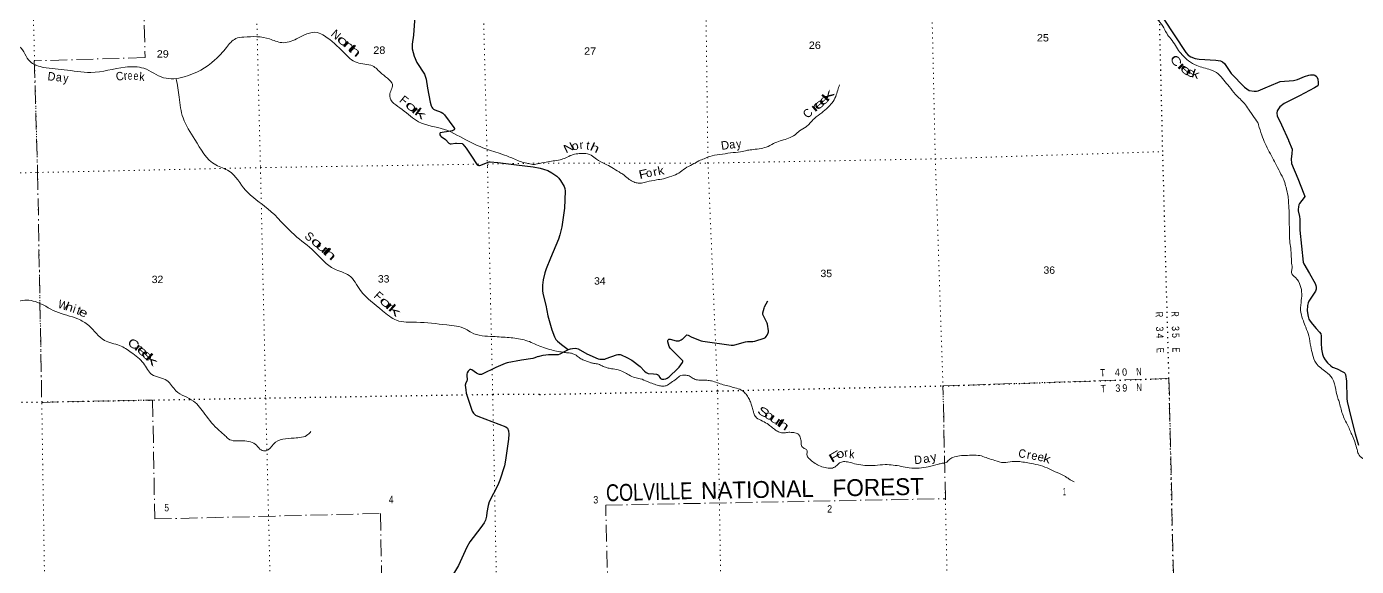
# Model space of a CAD drawing. Header units: feet. Extents: x 485078 to 733631, y 372822 to 564222.
# Drawn here: x 595028 to 626577, y 524419 to 537221 of the extents above; entities that cross this region are included whole.
import ezdxf
from ezdxf.enums import TextEntityAlignment as Align

# ---------------------------------------------------------------- set-up
doc = ezdxf.new("R2010")
doc.units = ezdxf.units.FT
doc.header["$LTSCALE"] = 80
doc.linetypes.add('DOT_DASHED', pattern=[7.7, 5, -1.2, 0.3, -1.2])
doc.linetypes.add('DOTTED', pattern=[1.5, 0.3, -1.2])
for name, color, linetype, lineweight in [('29', 7, 'Continuous', 25), ('39', 7, 'Continuous', 13), ('41', 7, 'Continuous', 13), ('44', 7, 'DOT_DASHED', 13), ('6', 7, 'DOTTED', 25), ('7', 7, 'DOTTED', 13)]:
    doc.layers.add(name, color=color, linetype=linetype, lineweight=lineweight)

msp = doc.modelspace()

# ---------------------------------------------------------------- linework, layer by layer
at = {"layer": '29'}
msp.add_line((606650.06, 533941.91), (607044.1, 533893.61), dxfattribs=at)
for points in [[(604269.05, 537917.59), (604204.2, 537020.84), (604171.97, 536806.36), (604178.12, 536692.1), (604218.95, 536520.01), (604285.42, 536371.3), (604466.67, 536092.63), (604506.58, 535970.83), (604539.63, 535757.19), (604600.72, 535424.93), (604622.56, 535338.29), (604642.84, 535307.3), (604657.65, 535288.92), (604683.42, 535262.43), (604712.26, 535244.27), (604864.94, 535189.77), (604904.46, 535166.56), (604939.68, 535132.07), (605166.11, 534830.03), (605176.72, 534802.99), (605176.19, 534790.7), (605167.84, 534775.41), (605156.98, 534763.99), (605134.01, 534749.56), (605088.01, 534738.66), (604842.26, 534699.09), (604831.31, 534689.2), (604828.11, 534674.24), (604833.44, 534655), (604850.5, 534630.5), (604862.27, 534617.61), (604964.62, 534542.73), (605048.6, 534454.67), (605063.55, 534445.05), (605074.23, 534440.78), (605082.77, 534439.71), (605099.85, 534439.71), (605203.43, 534456.81), (605230.57, 534455.34), (605358.79, 534445.59), (605372.67, 534441.32), (605381.01, 534435.44), (605459.04, 534336.49), (605583.69, 534144.9)], [(621728.97, 537819.34), (622528.92, 536603.34), (622584.45, 536543.52), (622652.79, 536500.78), (622755.29, 536462.32), (622846.1, 536445.31), (623246.13, 536422.98), (623353.24, 536411.03), (623399.67, 536381.3), (623447.2, 536342.65), (623607.75, 536109.65), (623918.85, 535781.94), (624034.47, 535707.99), (624151.18, 535686.11), (624206.38, 535687.68), (624248.02, 535699.44), (624413.84, 535768.15), (624711.43, 535893.9), (624771.45, 535917.28), (625088.65, 535938.98), (625178.04, 535965.48), (625349.29, 536037.16), (625444.98, 536070.19), (625485.56, 536078.74), (625541.23, 536080.49), (625566.71, 536076.6), (625592.33, 536065.92), (625620.09, 536048.82), (625636.18, 536032.47), (625660.67, 535976.17), (625673.48, 535897.1), (625670.51, 535850.88), (625658.53, 535815.9), (625583.63, 535771.7), (625223.98, 535582.17), (624866.36, 535398.7), (624758.41, 535316.93), (624698.66, 535220.18), (624690.07, 535167.34), (624700.67, 535103.06), (624803.69, 534887.45), (624964.35, 534529.26)], [(624964.35, 534529.26), (624967.3, 534522.69), (625050.97, 534312.57), (625044.05, 534201.95), (625029.62, 534081.79), (625039.99, 533977.76), (625187.44, 533614.94), (625330.85, 533256.14), (625345.68, 533218.47), (625351.01, 533193.89), (625340.95, 533165.31), (625229.81, 533023.41), (625212.2, 532990.88), (625200.46, 532949.22), (625195.12, 532879.76), (625197.47, 532847.56), (625229.29, 532717.36), (625231.8, 532653.84), (625231.78, 532395.34), (625314.72, 531633.94), (625326.66, 531598.06), (625464.02, 531366.47), (625597.35, 531128.8), (625617.96, 531080.48), (625624.37, 531042.01), (625624.37, 530997.14), (625603.39, 530947.07), (625449.82, 530712.06), (625435.38, 530669.12), (625418.29, 530602.88), (625411.42, 530481.65), (625428.97, 530342.17), (625450.32, 530282.34), (625480.08, 530231.55), (625535.74, 530162.67), (625625.54, 530064.62), (625703.38, 529973.56), (625731.15, 529930.82), (625744.72, 529885.45), (625744.7, 529715.81), (625750.75, 529572.45), (625774.92, 529448.94), (625798.41, 529382.7), (625836.85, 529314.32), (625888.11, 529243.8), (625966.89, 529171.59), (626014.1, 529141.22), (626118.42, 529101.62), (626258.62, 529035.45), (626286.38, 529016.22), (626296.52, 529006.07), (626302.39, 529000.19), (626316.28, 528969.21), (626340.63, 528807.83), (626346.71, 528397.04), (626356.75, 528329.27), (626453.69, 527933.89), (626550.63, 527558.72), (626625.36, 527290.47)], [(605583.69, 534144.9), (605699.47, 533966.95), (605718.09, 533946.08), (605734.1, 533935.39), (605753.32, 533928.98), (605769.34, 533927.92), (605803.78, 533933.56), (605975.62, 534005.39), (605999.98, 534012.32), (606024.54, 534012.32), (606208.74, 533996), (606650.06, 533941.91)], [(607044.1, 533893.61), (607211.88, 533859.58), (607293.03, 533838.2), (607395.54, 533804.02), (607488.47, 533752.37), (607609.09, 533671.52), (607658.21, 533622.39), (607696.55, 533573.62), (607779.93, 533432.19), (607797.02, 533380.91), (607805.62, 533315.64), (607789.42, 532917.71), (607726.75, 532475.13), (607681.7, 532278.25), (607649.95, 532179.91), (607457.98, 531732.67), (607352.9, 531479.72), (607319.73, 531381.81), (607286.62, 531216.19), (607269.54, 531087.98), (607265.28, 531026.01), (607269.55, 530949.09), (607280.11, 530857.35), (607344.74, 530613.29), (607393.2, 530359.06), (607490.15, 530028.31), (607553.56, 529859.24), (607584.54, 529798.35), (607625.49, 529756.32), (607716.4, 529684.05), (607877.85, 529559.82)], [(607789.76, 529515.15), (607887.77, 529563.28), (607935.29, 529579.84), (607981.7, 529588.77), (608052.21, 529593.19), (608082.64, 529588.39), (608114.68, 529576.64), (608317.07, 529459.1), (608589.8, 529339.22), (608624.54, 529332.49), (608670.45, 529331.43), (608721.7, 529332.49), (608749.47, 529336.77), (608779.72, 529346.18), (609024.95, 529436.14), (609058.05, 529445.75), (609080.76, 529446.58), (609107.16, 529444.68), (609134.93, 529436.14), (609266.63, 529376.78), (609383.8, 529312.71), (609587.84, 529158.18), (609683.75, 529045.08), (609727.24, 529013.43), (609777.71, 528995.93), (609900.98, 528985.99), (609969.91, 528978.83), (609995.94, 528966.24), (610016.89, 528951.05), (610050.53, 528896.03), (610068.66, 528877.73), (610081.5, 528869.32), (610100.71, 528862.91), (610147.16, 528859.17), (610192.54, 528867.18), (610224.23, 528882.51), (610252.34, 528899.24), (610272.62, 528916.33), (610481.9, 529111.86), (610509.13, 529142.37), (610587.08, 529256.64), (610595.62, 529279.08), (610593.99, 529292.22), (610579.61, 529313.27), (610492.99, 529396.76), (610292.99, 529593.72), (610271.56, 529633.28), (610238.45, 529744.93), (610237.39, 529762.56), (610241.67, 529777.52), (610251.28, 529793.54), (610266.74, 529805.65), (610281.17, 529808.5), (610299.32, 529806.37), (610440.27, 529767.9), (610474.84, 529766.25), (610507.54, 529771.11), (610554.52, 529789.27), (610581.75, 529804.76), (610596.06, 529813.28), (610672.51, 529894.51), (610684.25, 529903.06), (610695.07, 529906.65), (610722.69, 529899.85), (610794.23, 529861.39), (610814.26, 529852.69), (611035.54, 529769.5), (611068.82, 529761), (611742.4, 529662.66), (611765.36, 529662.12), (611798.16, 529663.5), (611831.56, 529669.6), (612086.76, 529744.39), (612131.53, 529749.91), (612260.83, 529748.51), (612305.65, 529758.28), (612523.49, 529830.54), (612558.7, 529850.17), (612575.79, 529869.4), (612595.01, 529901.45), (612622.77, 529957.01), (612629.71, 529982.13), (612630.58, 530008.77), (612608.35, 530159.49), (612598.27, 530190.38), (612497.27, 530393.87), (612492.5, 530415.38), (612493.56, 530434.62), (612525.57, 530539.41), (612537.88, 530571.91), (612610.44, 530719.56)], [(607167.89, 529394.94), (607281.29, 529426.51), (607407.28, 529441.47), (607609.94, 529441.59), (607646.46, 529445.75), (607684.9, 529456.43), (607789.76, 529515.15)], [(607167.89, 529394.94), (607061.25, 529353.73), (607038.37, 529347.94), (606767.02, 529310.72), (606428.99, 529244.15), (606381.17, 529228.81), (606163.23, 529133.14), (605834.2, 528973.71), (605820.06, 528968.64), (605793.37, 528966.51), (605775.22, 528966.51), (605748.52, 528976.12), (605697.66, 529002.11), (605590.5, 529076.56), (605570.21, 529086.18), (605555.26, 529087.24), (605547.26, 529084.77), (605506, 529045.1), (605482.65, 529011.38), (605469.84, 528973.99), (605469.05, 528932.67), (605478.38, 528860.73), (605477.31, 528838.29), (605472.56, 528821.42), (605440.34, 528751.65), (605436.74, 528738.92), (605435.14, 528713.82), (605445.82, 528602.7), (605459.49, 528529.51), (605600.7, 528096.33), (605627.34, 528049.23), (605650.83, 528025.73), (605680.72, 528004.36), (605729.81, 527982.67), (606393.77, 527728.76), (606433.49, 527695.57), (606459.47, 527635.52), (606469.8, 527552.4), (606463.7, 527437.24), (606392.29, 526941.16), (606361.95, 526805.55), (606255.17, 526463.64), (606206.68, 526342.54), (606005.31, 525952.91), (605978.76, 525866.19), (605947.77, 525693.2), (605941.25, 525606.73), (605914.82, 525518.12), (605885.72, 525452.87), (605800.84, 525344.73), (605544.04, 524999.84), (605473.61, 524871.54), (605274.56, 524442.6), (605082.24, 524121.15)]]:
    msp.add_lwpolyline(points, dxfattribs=at)
at = {"layer": '39'}
for points in [[(615789.43, 543967.59), (615953.47, 543928.92), (616123.62, 543886.28), (616184.6, 543850.54), (616258.01, 543784.62), (616329.41, 543718.67), (616431.62, 543604.53), (616570.27, 543482.7), (616706.75, 543375), (616822.75, 543293.36), (617013.99, 543166.03), (617180.81, 543054.61), (617305.05, 542958.91), (617433.28, 542867.29), (617561.47, 542779.71), (617680.09, 542641.49), (617765.92, 542547.4), (617872, 542449.48), (617998.4, 542339.64), (618169.77, 542179.75), (618198.85, 542103.24), (618310.45, 541863.86), (618397.09, 541692.94), (618461.04, 541566.26), (618564.28, 541353.07), (618628.19, 541230.44), (618698.31, 541093.71), (618744.08, 540966.84), (618816.64, 540789.71), (618863.03, 540604.21), (618900.8, 540469.16), (618975.28, 540302.16), (619041.74, 540129.01), (619156.53, 539970.53), (619264.75, 539860.5), (619382.95, 539762.71), (619478.88, 539668.72), (619604.92, 539593.25), (619678.15, 539545.52), (619786.84, 539391.02), (619836.59, 539270.25), (619924.27, 539192.35), (620050.74, 539076.45), (620156.62, 538996.72), (620424.01, 538734.76), (620572.76, 538613.04), (620654.3, 538543.16), (620744.66, 538402.61), (620852.57, 538322.9), (621009.42, 538199.25), (621215.04, 538047.81), (621369.6, 537950.41), (621518.31, 537832.73), (621643.37, 537658.19), (621727.35, 537547.9), (621841.93, 537409.64), (621981.17, 537231.2), (622075.84, 537064.42), (622174.24, 536928), (622284.95, 536773.52), (622383.54, 536618.91), (622455.06, 536540.83), (622593.82, 536408.9), (622788.92, 536297.78), (622953.11, 536244.97), (623117.26, 536196.19), (623296.01, 536103.1), (623428.9, 535952.9), (623559.83, 535796.62), (623709.26, 535610.21), (623921.6, 535396.17), (624019.97, 535261.77), (624153.37, 535063.06), (624252.04, 534900.36), (624254.14, 534892.3), (624335.48, 534648.55), (624410.32, 534447.18), (624511.37, 534250.14), (624709.2, 533878.25), (624814.4, 533671.15), (624866.04, 533562.53), (624908.05, 533409.33), (624954.71, 533197.55), (624968.58, 533029.9), (624981.07, 532801.58), (624983.53, 532567.08), (624989.6, 532373.06), (624994.05, 532140.61), (625020.15, 531962.98), (625032.38, 531758.92), (625039.99, 531611.41)], [(593918.32, 536674.82), (593972.26, 536682.52), (594177.88, 536621.12), (594469.25, 536636.04), (594835.76, 536755.48), (595076.36, 536429.38), (595348.46, 536271.87), (595920.85, 536198.28), (596553.88, 536131.77), (597367.84, 536258.59), (597809.81, 536231.45), (598279.49, 536008.35), (598765.2, 536028.5), (599495.41, 536429.33), (599769.74, 536725.45), (599988.86, 536935.6), (600184.65, 536973.26), (600792.99, 536928.61), (601080.09, 536840.2), (601434.95, 536931.09), (601920.46, 537078.82), (602094, 536998.66), (602552.39, 536609.32), (602866.49, 536365.43), (603232.34, 536290.46), (603458.43, 536099.8), (603708.52, 535810.3), (603666.09, 535688.1), (603641.78, 535572.28), (603934.84, 535257.17), (604326.79, 534961.91), (604941.54, 534781.7), (605523.71, 534495.65), (606058.15, 534275.64), (606469.69, 534134.61), (606751.21, 534017.75), (607039.87, 533949.66)], [(598577.76, 535985.47), (598648.05, 535544.63), (598739.62, 535054.08), (599019.83, 534546.38), (599514.39, 533940.97), (599832.91, 533792.33), (600221.5, 533341.09), (600749.61, 532902.28), (601382.17, 532280.93), (601858.96, 531881.77), (602325.81, 531472.33), (602676.83, 531318.14), (602952.34, 530964.27), (603473.1, 530482.81), (603807.16, 530255.45), (604277.83, 530208.53), (604995.86, 530145.45), (605445.17, 530045.53), (605582.27, 529964.77), (606100.35, 529870.04), (606477.49, 529843.85), (606832.83, 529790.99), (607162.36, 529657.56)], [(607039.87, 533949.66), (607049.22, 533949.53), (607107.12, 533959.35), (607151, 533966.26), (607354.59, 534008.87), (607687.37, 534062.96), (607818.2, 534108.83), (607960.94, 534175.04), (608102.02, 534206.87), (608249.44, 534212.49), (608419.6, 534169.83), (608551.91, 534076.24), (608749.08, 533963.12), (608911.59, 533879.95), (609082.43, 533772.61), (609175.94, 533719.03), (609302.3, 533615.26), (609408.05, 533549.68), (609513.5, 533512.4), (609614.52, 533511.46), (609741.51, 533539.09), (609973.37, 533584.02), (610134.67, 533614.05), (610332, 533676.8), (610500.95, 533747.34), (610649.28, 533858.08), (610820.04, 533948.85), (610978.72, 534035.45), (611103.43, 534087.32), (611234.18, 534141.28), (611472.1, 534186.27), (611728.26, 534225.39), (611964.37, 534250.15), (612127.63, 534286.26), (612268.84, 534305.96), (612452.43, 534330.16), (612617.56, 534380.44), (612792.39, 534469.23), (612941.36, 534519.34), (613106.4, 534577.71), (613261.13, 534656.18), (613365.21, 534748.26), (613521.77, 534844.94), (613613.81, 534928.8), (613719.65, 535045.16), (613892, 535176.38), (614038.12, 535305.29), (614134.05, 535403.35), (614223.26, 535564), (614272.2, 535712.1), (614313.29, 535837.87)], [(625039.99, 531611.41), (625047.63, 531459.86), (625036.28, 531386.96), (625134.48, 531268.73), (625245.55, 531079.89), (625281.96, 530882.15), (625263.94, 530673.72), (625260.36, 530437.14), (625318.95, 530243.68), (625375.11, 530088.61), (625451.97, 529887.27), (625493.01, 529632.97), (625537.36, 529449.47), (625620.36, 529240.11), (625730.66, 529124.04), (625852.79, 529036.4), (626001.9, 528880.31), (626085.49, 528614.34), (626148.57, 528378.48), (626165.26, 528328.12), (626247.1, 528035.85), (626373.26, 527756.19), (626482.88, 527512.74), (626593.34, 527188.43), (626624.72, 527085.66), (626728.86, 526979.63), (626842.26, 526954.57), (626971.41, 526968.09), (627135.3, 526943.58), (627215.29, 526829.2), (627222.87, 526683.72), (627182.1, 526525.58), (627150.69, 526438.31), (627135.59, 526337.06), (627176.39, 526299.09), (627219.04, 526277.31), (627271.5, 526283.94), (627315.73, 526304.63), (627373.95, 526339.63), (627453.69, 526441.58), (627515.68, 526502.9), (627565.92, 526527.7), (627622.29, 526546.5), (627689.01, 526541.16), (627796.41, 526509.97), (628050.54, 526357.03), (628470.71, 526167.48), (628657.1, 526116.92), (628924.22, 526073.3), (629121.05, 525990.51), (629232.87, 525922.98), (629369.1, 525839.53), (629594.08, 525769.17), (629685.29, 525739.83), (629889.88, 525687.45), (630031.79, 525640.46), (630170.23, 525538.84), (630272.35, 525432.79), (630488.8, 525212.73), (630759.46, 525023.59), (630944.51, 524908.32), (631114.78, 524853.55), (631285.39, 524766.43), (631428.19, 524634.54), (631568.73, 524524.86), (631690.56, 524465.52), (631800, 524432.33)], [(592493.09, 530239.03), (592528.18, 530284.16), (592612.3, 530338.19), (592740.54, 530184.39), (592954.04, 530135.26), (593204.55, 530287.21), (593526.63, 530399.84), (593894.48, 530442.35), (594273.35, 530549.85), (594564.87, 530556.68), (594839.85, 530698.91), (595230.71, 530699.28), (595722.91, 530462.37), (596244.43, 530286.7), (596504.34, 530131.01), (596872.98, 529778.67), (597235.59, 529657.08), (597509.81, 529493.53), (597801.89, 529235.1), (598000.94, 528969.06), (598357.86, 528825.1), (598570.62, 528585.61), (598986.02, 528339.34), (599254.65, 528031.92), (599595.58, 527642.68), (599741.59, 527515.49), (599815.74, 527443.81), (600162.87, 527396.88), (600484.7, 527290.82), (600589.93, 527179.15), (600709.74, 527160.88), (600887.22, 527319.73), (601374.82, 527463.44), (601703.54, 527543.78), (601771.14, 527615.77)], [(607162.36, 529657.56), (607338.78, 529597.77), (607438.13, 529564.47), (607602.21, 529523.77), (607747.93, 529499.04), (607871.35, 529482.17), (607934.04, 529476.77), (608009.01, 529455.34), (608112.75, 529389.74), (608202.25, 529332.07), (608295.62, 529290.61), (608415.26, 529249.44), (608488.15, 529234.05), (608597.47, 529212.98), (608682.77, 529171.44), (608784.18, 529134.11), (608869.26, 529112.79), (609021.04, 529088.13), (609195.43, 529027.32), (609317.36, 528959.89), (609459.48, 528894.7), (609587.02, 528869.79), (609755.44, 528800.83), (609893.34, 528751.77), (610019.08, 528706.62), (610110.11, 528695.46), (610202.94, 528704.54), (610317.32, 528778.53), (610443.68, 528864.79), (610549.93, 528942.74), (610628.62, 528951.67), (610725.67, 528944.62), (610821.22, 528889.03), (610912.59, 528845.54), (611037.92, 528838.79), (611167.29, 528832.09), (611276.55, 528817.08), (611416.4, 528774.1), (611554.28, 528727.06), (611704.18, 528690.25), (611827.79, 528655.18), (611983.93, 528600.25), (612077.69, 528522.41), (612147.38, 528428.15), (612201.06, 528319.56), (612232.44, 528218.82), (612265.94, 528107.99), (612289, 528029.4), (612346.46, 527945.11), (612484.68, 527865.73), (612633.07, 527780.39), (612724.77, 527706.57), (612820.46, 527636.84), (612915.9, 527591.37), (613002.82, 527586.23), (613109.76, 527599.5), (613229.05, 527590.67), (613328.36, 527561.41), (613381.71, 527483.14), (613405.22, 527362.1), (613422.46, 527261.21), (613457.16, 527227.21), (613530.29, 527189.59), (613546, 527042.18), (613599.33, 526965.94), (613707.3, 526882.19), (613825.26, 526808.65), (613973.19, 526765.76), (614112.79, 526747.03), (614229.49, 526792.75), (614313.49, 526872.49), (614410.13, 526903.84), (614535.53, 526891.03), (614717.87, 526842.44), (614918.2, 526812.24), (615160.63, 526812.81), (615394.79, 526831.48), (615590.86, 526821.45), (615773.01, 526791.05), (615969.34, 526756.76), (616205.78, 526751.2), (616419.6, 526781.78), (616659.39, 526840.95), (616750.06, 526864.15), (616840.81, 526879.27), (616912.85, 526944.73), (617003.15, 527002.3), (617162.33, 527042.41), (617352.15, 527050.5), (617519.75, 527058.35), (617679.57, 527037.82)], [(617679.57, 527037.82), (617827.62, 526984.82), (617999.94, 526928.04), (618208.55, 526879.73), (618410.32, 526904.12), (618549.68, 526907.63), (618857.29, 526858.36), (619084.05, 526812.27), (619288.96, 526731.57), (619481.83, 526642.67), (619672.75, 526547.67), (619756.15, 526493.98), (619884.21, 526420.56)]]:
    msp.add_spline(points, degree=3, dxfattribs=at)
at = {"layer": '44'}
for points in [[(606893.9, 539351.86), (597765.38, 539101.72), (597840.95, 536486.06), (595210.54, 536408.46), (595288.36, 533761.36), (595387.08, 528309.11), (598016.98, 528364.29), (598068.15, 525543.44), (603422.72, 525672.99), (603474.58, 523038.42), (607340.58, 523119.22)], [(607340.58, 523119.22), (608836.3, 523158.3), (608766.54, 525871.64), (616826.82, 526023.6), (616768.96, 528699.88), (622131, 528874.41), (622253.01, 523470.2), (622364.49, 518106.32), (622461.51, 514306.22)]]:
    msp.add_lwpolyline(points, dxfattribs=at)
at = {"layer": '6'}
for points in [[(622461.51, 514306.22), (622364.49, 518106.32), (622253.01, 523470.2), (622131, 528874.41), (621982.96, 534256.1), (621855.19, 539631.94), (621705.5, 544979.25), (621575.3, 550393.47), (621445.47, 555773.33), (621379.81, 558724.03)], [(607192.83, 528496.49), (611420.48, 528580.08), (616768.96, 528699.88), (622131, 528874.41)], [(607192.83, 528496.49), (606090.99, 528491.57), (600699.51, 528404.7), (595409.32, 528309.5), (591448.45, 528261.63)]]:
    msp.add_lwpolyline(points, dxfattribs=at)
at = {"layer": '7'}
for points in [[(611720.63, 514006.04), (611667.43, 517876.82), (611509.62, 523228.08), (611420.48, 528580.08), (611193.43, 533983.16), (611122.01, 539379.82), (610973.72, 544785.77), (610817.56, 550171.41), (610710.59, 555490.88), (610599.94, 560089.02)], [(616345.81, 543822.29), (616464.62, 539481.37), (616586.56, 534083.23), (616768.96, 528699.88), (616826.82, 526023.6), (616884.27, 523356.25), (617015.97, 517990.56), (617089.06, 514155.42)], [(595720.9, 513560.98), (595626.56, 517463.13), (595472.95, 522863.57), (595387.08, 528309.11), (595288.36, 533761.36), (595146.31, 539028.71), (595128.51, 539703.51)], [(606369.68, 513850.84), (606291.53, 517754.61), (606193.91, 523079.08), (606086.93, 528474.23), (605961.05, 533907.53), (605831.7, 538874.09)], [(600455.59, 538724.1), (600576.16, 533876.76), (600699.51, 528404.7), (600832.6, 522961.19), (600946.94, 517606.64), (601027.11, 513704.78)], [(607041.96, 533979.12), (611193.43, 533983.16), (616586.56, 534083.23), (621982.96, 534256.1)], [(591998.3, 533669.98), (595288.36, 533761.36), (600576.16, 533876.76), (605959.59, 533961.46), (607041.96, 533979.12)]]:
    msp.add_lwpolyline(points, dxfattribs=at)

# ---------------------------------------------------------------- texts
at = {"layer": '41'}
for s, rotation, p in [('N', 319.056, (602303.14, 536955.8)), ('r', 6.782, (597385.51, 535958.57)), ('F', 321.044, (603919.57, 535398.1)), ('C', 46.91, (613632.2, 535098.05)), ('r', 5.118, (608198.77, 534315.92)), ('t', 352.377, (608332.09, 534306.66)), ('D', 8.426, (611613.08, 534309.42)), ('o', 10.994, (609812.45, 533653.95)), ('S', 320.241, (601673.22, 532165.62)), ('F', 317.77, (603311.29, 530759.52)), ('i', 341.567, (596133.26, 530434.57)), ('r', 6.994, (614481.18, 527013.45)), ('e', 347.151, (619071.8, 526916.61))]:
    msp.add_text(s, height=200, rotation=rotation, dxfattribs=at).set_placement(p, align=Align.CENTER)
for s, rotation, width, p in [('o', 319.056, 1.85, (602470.99, 536810.19)), ('r', 319.472, 2.05, (602581.65, 536724.16)), ('t', 319.472, 1.8, (602676.27, 536632.85)), ('h', 321.264, 1.85, (602759.36, 536563.75)), ('C', 302.869, 1.4, (622215.37, 536356.27)), ('r', 314.928, 2.25, (622377.25, 536199.01)), ('D', 353.248, 0.95, (595608.69, 535940.05)), ('a', 353.515, 0.95, (595784.32, 535922.91)), ('y', 353.515, 0.9, (595947.88, 535902.48)), ('C', 11.216, 0.95, (597257.02, 535946.82)), ('e', 359.812, 0.7, (597481.08, 535961.71)), ('e', 357.234, 0.8, (597618.59, 535953.67)), ('k', 356.23, 0.95, (597759.56, 535935.1)), ('e', 317.957, 1.9, (622476.45, 536117.63)), ('e', 328.939, 1.5, (622602.66, 536046.91)), ('k', 341.734, 1.3, (622732.95, 536001.92)), ('k', 47.604, 2.15, (614109.61, 535522.35)), ('o', 319.485, 1.85, (604093.93, 535251.46)), ('r', 40.862, 2.1, (613795.03, 535239.45)), ('e', 40.889, 1.85, (613896.5, 535313.48)), ('e', 41.949, 1.9, (614012.39, 535416.07)), ('r', 319.485, 2.05, (604210.83, 535154.29)), ('k', 323.626, 1.9, (604312.74, 535082.08)), ('N', 25.23, 1.25, (607931.23, 534261.38)), ('o', 15.782, 1.1, (608065.25, 534298.94)), ('h', 335.587, 1.4, (608470.67, 534256.47)), ('a', 5.895, 0.95, (611777.71, 534331.03)), ('y', 6.078, 0.9, (611932.65, 534343.53)), ('F', 12.386, 1.35, (609679.8, 533628.82)), ('r', 10.94, 1.1, (609957.93, 533678.6)), ('k', 10.597, 1.1, (610091.55, 533707.72)), ('o', 320.241, 1.8, (601852.41, 532020.98)), ('u', 320.241, 1.95, (601970.47, 531919.1)), ('t', 318.815, 1.85, (602079.98, 531821.87)), ('h', 318.815, 1.95, (602165.33, 531747.2)), ('W', 340.929, 0.95, (595866.06, 530521.02)), ('h', 342.925, 1.2, (596015.76, 530474.85)), ('o', 319.007, 1.85, (603480.49, 530606.9)), ('t', 338.731, 1.1, (596232.72, 530398.56)), ('e', 334.218, 1.35, (596334.32, 530353.33)), ('r', 319.007, 2.1, (603591.81, 530511.3)), ('k', 318.138, 2.15, (603693.71, 530420.93)), ('C', 328.478, 1.35, (597512.98, 529610.34)), ('r', 325.428, 1.8, (597630.56, 529526.8)), ('e', 318.542, 1.9, (597724.26, 529445.43)), ('e', 318.542, 1.9, (597825.83, 529355.41)), ('k', 316.088, 2.25, (597927.5, 529252.98)), ('S', 330.119, 1.55, (612462.62, 527993.76)), ('o', 330.127, 1.45, (612600.1, 527916.99)), ('u', 326.179, 1.75, (612739.09, 527825.96)), ('t', 327.339, 1.5, (612851.85, 527745.61)), ('h', 327.88, 1.65, (612939.76, 527689.99)), ('C', 352.006, 0.9, (618635.05, 526996.62)), ('F', 29.82, 1.8, (614251.39, 526939.63)), ('o', 24.997, 1.3, (614365.02, 526999.97)), ('k', 356.147, 0.95, (614601.61, 526982.96)), ('D', 5.843, 0.95, (616188.78, 526850.17)), ('a', 10.433, 1.05, (616390.39, 526878.08)), ('y', 13.718, 1.1, (616565.18, 526919.88)), ('r', 349.797, 1.05, (618792.04, 526971.71)), ('e', 349.872, 0.95, (618923.53, 526948.11)), ('k', 343.746, 1.25, (619210.27, 526878.85))]:
    msp.add_text(s, height=200, rotation=rotation, dxfattribs=dict(at, width=width)).set_placement(p, align=Align.CENTER)
at = {"layer": '44', "width": 0.8}
msp.add_text('COLVILLE', height=400, rotation=1.547, dxfattribs=at).set_placement((608779.98, 525961.51))
at = {"layer": '44'}
msp.add_text('   NATIONAL   FOREST', height=400, rotation=1.123, dxfattribs=at).set_placement((610586.78, 526006.15))
at = {"layer": '6'}
for s, rotation, width, p in [('R', 271.576, 0.7, (621814.21, 530389.66)), ('R', 271.576, 0.7, (622189.07, 530400.34)), ('3', 271.576, 0.9, (621823.61, 530048.08)), ('3', 271.576, 0.9, (622198.46, 530058.76)), ('4', 271.576, 0.9, (621828.16, 529882.76)), ('5', 271.576, 0.9, (622203.01, 529893.44)), ('E', 271.576, 0.75, (621837.55, 529541.16)), ('E', 271.576, 0.75, (622212.41, 529551.84)), ('T', 1.864, 0.85, (620562.15, 528923.41)), ('4', 1.864, 0.9, (620908.54, 528934.67)), ('0', 1.864, 0.9, (621079.32, 528940.23)), ('N', 1.864, 0.7, (621420.86, 528951.35)), ('T', 1.864, 0.85, (620573.92, 528548.59)), ('3', 1.864, 0.9, (620920.28, 528559.85)), ('9', 1.864, 0.9, (621085.57, 528565.23)), ('N', 1.864, 0.7, (621427.12, 528576.35))]:
    msp.add_text(s, height=175, rotation=rotation, dxfattribs=dict(at, width=width)).set_placement(p, align=Align.CENTER)
at = {"layer": '7'}
for s, width, p in [('25', 1.1, (618995.68, 536870.27)), ('27', 1.1, (608253.61, 536553.5)), ('26', 1.1, (613584.57, 536692.23)), ('35', 1.05, (613862.42, 531280.35)), ('36', 1.05, (619152.99, 531359.51)), ('34', 1.05, (608491.23, 531102.01)), ('1', 0.45, (619611.71, 526105.95)), ('3', 0.9, (608471.34, 525912.01)), ('2', 0.9, (614020.26, 525694.32))]:
    msp.add_text(s, height=175, rotation=359.56, dxfattribs=dict(at, width=width)).set_placement(p)
for s, width, p in [('29', 1.1, (598115.09, 536485.19)), ('28', 1.1, (603252.72, 536573.93)), ('32', 1.05, (597997.01, 531137.78)), ('33', 1.05, (603361.91, 531151.02)), ('4', 0.85, (603622.07, 525917.85)), ('5', 0.85, (598295.76, 525724.32))]:
    msp.add_text(s, height=175, dxfattribs=dict(at, width=width)).set_placement(p)

doc.saveas('drawing.dxf')
